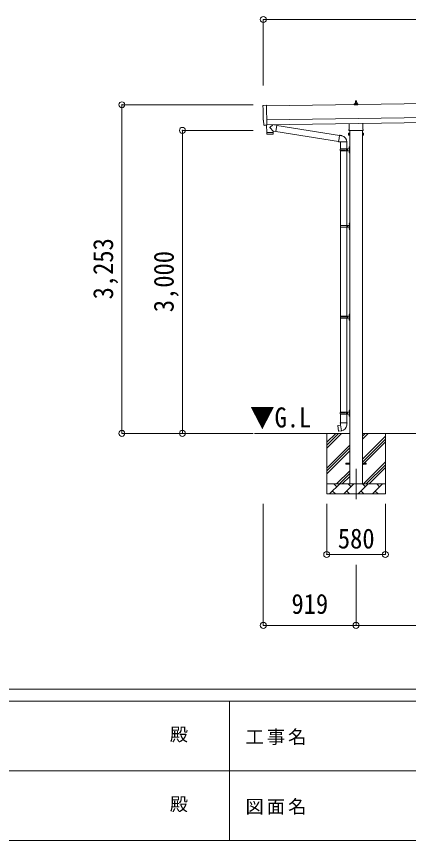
# Model space of a CAD drawing. Units: millimetres at full size, sheet at 1:60. Extents: x -16864 to 16864, y -11640 to 11640.
# Drawn here: x -3007 to 874, y -11640 to -3481 of the extents above; entities that cross this region are included whole.
import ezdxf
from ezdxf.enums import TextEntityAlignment as Align

# ---------------------------------------------------------------- set-up
doc = ezdxf.new("R2010")
doc.units = ezdxf.units.MM
doc.header["$LTSCALE"] = 60
doc.header["$PDMODE"] = 32
doc.header["$PDSIZE"] = 60
doc.linetypes.add('CHAIN1', pattern=[8, 5, -1, 1, -1])
for name, color, linetype, lineweight in [('0-1_Defpoints', 7, 'CHAIN1', 9), ('0-2_TEXT1', 4, 'Continuous', 9), ('0-3_SHAPE', 7, 'Continuous', 9), ('0-7_PARTS2', 7, 'Continuous', 9), ('0-8_TABLE1', 6, 'Continuous', 9), ('0-9_DIM1', 7, 'Continuous', 9), ('F-0', 7, 'Continuous', 9)]:
    doc.layers.add(name, color=color, linetype=linetype, lineweight=lineweight)
doc.styles.add('ＭＳ ゴシック', font='')
doc.styles.get('ＭＳ ゴシック').set_extended_font_data('MS Gothic')

msp = doc.modelspace()

# ---------------------------------------------------------------- linework, layer by layer
at = {"layer": '0-1_Defpoints'}
msp.add_line((354.36, -7959.13), (354.36, -8308.13), dxfattribs=at)
at = {"layer": '0-2_TEXT1'}
for p, q in [((4832.1, -4288.76), (-532.85, -4365.4)), ((348.66, -4339.87), (349.39, -4316.35)), ((350.39, -4315.37), (358.94, -4315.37)), ((359.94, -4316.35), (360.66, -4339.87)), ((336.41, -4355.37), (336.41, -4347.66)), ((372.91, -4355.37), (336.41, -4355.37)), ((336.79, -4346.87), (372.53, -4346.87)), ((337.18, -4346.69), (343.9, -4345.06)), ((344.28, -4344.87), (365.04, -4344.87)), ((344.66, -4344.08), (344.66, -4339.87)), ((345.66, -4339.87), (363.66, -4339.87)), ((364.66, -4344.08), (364.66, -4339.87)), ((372.15, -4346.69), (365.43, -4345.06)), ((372.91, -4355.37), (372.91, -4347.66)), ((-530.85, -4505.38), (4834.1, -4428.74)), ((-530.13, -4555.38), (4834.82, -4478.74)), ((-549.71, -4559.43), (-556.63, -4559.16)), ((286.06, -4599.36), (286.06, -4543.72)), ((422.66, -4541.77), (422.66, -4599.36)), ((280.36, -4637.63), (281.11, -4636.32)), ((280.36, -4637.63), (280.36, -4654.63)), ((287.36, -4641.22), (281.11, -4641.22)), ((284.36, -4608.13), (284.36, -4602.63)), ((422.29, -4611.63), (286.42, -4611.63)), ((291.86, -4611.63), (291.86, -8109.13)), ((416.86, -8109.13), (416.86, -4611.63)), ((421.36, -4641.22), (427.6, -4641.22)), ((424.36, -4602.63), (424.36, -4608.13)), ((428.36, -4637.63), (427.6, -4636.32)), ((428.36, -4637.63), (428.36, -4654.63)), ((280.36, -4654.63), (281.11, -4655.95)), ((287.36, -4651.04), (281.11, -4651.04)), ((287.36, -4655.95), (281.11, -4655.95)), ((289.86, -4655.33), (287.36, -4655.33)), ((418.86, -4655.33), (421.36, -4655.33)), ((421.36, -4651.04), (427.6, -4651.04)), ((421.36, -4655.95), (427.6, -4655.95)), ((428.36, -4654.63), (427.6, -4655.95)), ((254.36, -7904.63), (291.86, -7904.63)), ((254.36, -7913.63), (254.36, -7904.63)), ((254.36, -7904.63), (291.86, -7904.63)), ((254.36, -7913.63), (254.36, -7904.63)), ((254.36, -7913.63), (291.86, -7913.63)), ((254.36, -7913.63), (291.86, -7913.63)), ((416.86, -7904.63), (454.36, -7904.63)), ((416.86, -7904.63), (454.36, -7904.63)), ((416.86, -7913.63), (454.36, -7913.63)), ((416.86, -7913.63), (454.36, -7913.63)), ((454.36, -7913.63), (454.36, -7904.63)), ((454.36, -7913.63), (454.36, -7904.63))]:
    msp.add_line(p, q, dxfattribs=at)
for points in [[(-564.47, -4362.41), (-532.92, -4360.31), (-530.1, -4558.14)], [(-559.52, -4556.21), (-560.19, -4509.19), (-560.79, -4509.2)], [(-548.97, -4559.14), (-548.32, -4558.5), (-530.08, -4559.15)], [(287.36, -4655.95), (287.36, -4636.32), (281.11, -4636.32)], [(287.36, -4655.33), (287.36, -4636.93), (289.86, -4636.93)], [(421.36, -4655.33), (421.36, -4636.93), (418.86, -4636.93)], [(421.36, -4655.95), (421.36, -4636.32), (427.6, -4636.32)]]:
    msp.add_lwpolyline(points, dxfattribs=at)
for points in [[(289.86, -4656.63), (289.86, -4635.63), (291.86, -4635.63), (291.86, -4656.63)], [(418.86, -4656.63), (418.86, -4635.63), (416.86, -4635.63), (416.86, -4656.63)]]:
    msp.add_lwpolyline(points, close=True, dxfattribs=at)
for centre, radius, start, end in [((350.39, -4316.37), 1, 90, 178.60509), ((358.94, -4316.37), 1, 1.39491, 90), ((337.41, -4347.66), 1, 103.62699, 180), ((343.66, -4344.08), 1, 283.62699, 0), ((348.75, -4340.51), 4.13, 90, 171.17633), ((345.66, -4340.87), 1, 90, 180), ((358, -4339.87), 4.83, 133.60282, 180), ((351.33, -4339.87), 4.83, 0, 46.39718), ((360.58, -4340.51), 4.13, 8.82367, 90), ((363.66, -4340.87), 1, 0, 90), ((365.66, -4344.08), 1, 180, 256.37301), ((371.91, -4347.66), 1, 0, 76.37301), ((284.7, -4638.77), 4.34, 145.61575, 214.38425), ((296.6, -4646.13), 16.24, 162.41205, 197.58795), ((288.36, -4602.63), 4, 125.09963, 180), ((288.36, -4608.13), 4, 180, 194.47751), ((288.36, -4608.13), 4, 194.47751, 241.04498), ((420.36, -4608.13), 4, 298.95502, 345.52249), ((420.36, -4602.63), 4, 0, 54.90037), ((420.36, -4608.13), 4, 345.52249, 0), ((412.11, -4646.13), 16.24, 342.41205, 17.58795), ((424.01, -4638.77), 4.34, 325.61575, 34.38425), ((284.7, -4653.49), 4.34, 145.61575, 214.38425), ((424.01, -4653.49), 4.34, 325.61575, 34.38425)]:
    msp.add_arc(centre, radius, start, end, dxfattribs=at)
for centre, major_axis, ratio, start_param, end_param in [((-564.27, -4365.41), (-3, -0.04), 0.99863, 4.7647489, 6.2979817), ((-5328.63, -4503.9), (4762.89, 68.04), 0.99863, 6.2686928, 6.2979817), ((-560.85, -4504.8), (-4.41, -0.06), 0.99863, 6.2686928, 7.8539816), ((-556.51, -4556.16), (-2.15, -2.1), 0.9974, 5.5252311, 7.0411395), ((-549.67, -4558.43), (-0.717, -0.7), 0.9974, 0.7579542, 1.5707963)]:
    msp.add_ellipse(centre, major_axis=major_axis, ratio=ratio, start_param=start_param, end_param=end_param, dxfattribs=at)
at = {"layer": '0-3_SHAPE'}
for p, q in [((291.86, -7609.13), (-652.3, -7609.13)), ((64.36, -7725.9), (181.12, -7609.13)), ((64.36, -7754.18), (209.41, -7609.13)), ((64.36, -7697.61), (152.84, -7609.13)), ((64.36, -7609.13), (64.36, -8209.13)), ((3291.86, -7609.13), (416.86, -7609.13)), ((416.86, -7637.96), (445.68, -7609.13)), ((416.86, -7666.24), (473.96, -7609.13)), ((416.86, -7864.23), (644.36, -7636.73)), ((416.86, -7892.51), (644.36, -7665.01)), ((644.36, -7609.13), (644.36, -8209.13)), ((64.36, -7952.17), (291.86, -7724.67)), ((416.86, -7920.8), (644.36, -7693.3)), ((64.36, -7980.46), (291.86, -7752.96)), ((64.36, -8008.74), (291.86, -7781.24)), ((426.51, -8109.13), (644.36, -7891.29)), ((161.95, -8109.13), (291.86, -7979.23)), ((454.8, -8109.13), (644.36, -7919.57)), ((483.08, -8109.13), (644.36, -7947.86)), ((190.24, -8109.13), (291.86, -8007.51)), ((218.52, -8109.13), (291.86, -8035.8)), ((64.36, -8109.13), (644.36, -8109.13)), ((92.22, -8209.13), (192.22, -8109.13)), ((163.67, -8137.68), (135.12, -8109.13)), ((233.64, -8209.13), (333.64, -8109.13)), ((305.09, -8137.68), (276.54, -8109.13)), ((375.07, -8209.13), (475.07, -8109.13)), ((446.51, -8137.68), (417.96, -8109.13)), ((516.49, -8209.13), (616.49, -8109.13)), ((587.93, -8137.68), (559.38, -8109.13)), ((644.36, -8209.13), (64.36, -8209.13)), ((120.78, -8180.58), (149.33, -8209.13)), ((262.2, -8180.58), (290.75, -8209.13)), ((403.62, -8180.58), (432.17, -8209.13)), ((545.04, -8180.58), (573.59, -8209.13))]:
    msp.add_line(p, q, dxfattribs=at)
at = {"layer": '0-8_TABLE1'}
for p, q in [((-563.86, -3511.49), (-563.86, -4165.82)), ((10275.06, -3511.49), (-563.86, -3511.49)), ((-1963.86, -4355.84), (-663.17, -4355.84)), ((-1963.86, -4355.84), (-1963.86, -7609.13)), ((-1363.86, -4609.13), (-663.17, -4609.13)), ((-1363.86, -4609.13), (-1363.86, -7609.13)), ((-1963.86, -7609.13), (-663.17, -7609.13)), ((-564.17, -9510.13), (-564.17, -8308.13)), ((64.36, -8808.13), (64.36, -8308.13)), ((644.36, -8808.13), (644.36, -8308.13)), ((64.36, -8808.13), (644.36, -8808.13)), ((354.36, -9510.13), (354.36, -8910.13)), ((354.36, -9510.13), (-564.17, -9510.13)), ((3354.36, -9510.13), (354.36, -9510.13))]:
    msp.add_line(p, q, dxfattribs=at)
for p in [(-563.86, -3511.49), (-1963.86, -4355.84), (-1363.86, -4609.13), (-1963.86, -7609.13), (-1363.86, -7609.13), (64.36, -8808.13), (644.36, -8808.13), (-564.17, -9510.13), (354.36, -9510.13)]:
    msp.add_point(p, dxfattribs=at)
at = {"layer": '0-9_DIM1'}
for p, q in [((-530.1, -4558.14), (-530.08, -4559.15)), ((-468.69, -4554.5), (-496.34, -4577.01)), ((-431.07, -4558.51), (-456.91, -4554.33)), ((-431.07, -4558.51), (-441.23, -4621.39)), ((-431.36, -4560.33), (190.79, -4659.39)), ((-529.45, -4631.38), (-529.03, -4644.42)), ((-468.45, -4646.51), (-525.99, -4647.33)), ((-524.96, -4630.31), (-524.93, -4631.31)), ((-465.64, -4617.45), (-496.51, -4584.34)), ((-469.97, -4629.53), (-469.97, -4630.53)), ((-465.64, -4617.45), (-441.23, -4621.39)), ((-465.64, -4617.45), (-465.47, -4629.46)), ((-440.94, -4619.57), (180.37, -4718.49)), ((180.05, -4720.3), (185.58, -4688.94)), ((180.05, -4720.3), (180.45, -4722.56)), ((180.05, -4720.3), (185.2, -4721.12)), ((180.45, -4722.56), (184.01, -4723.19)), ((184.01, -4723.19), (185.2, -4721.12)), ((185.2, -4721.12), (199.81, -4723.43)), ((191.11, -4657.57), (185.58, -4688.94)), ((191.11, -4657.57), (192.26, -4655.59)), ((192.26, -4655.59), (195.82, -4656.22)), ((195.82, -4656.22), (196.23, -4658.57)), ((199.81, -4723.43), (202.01, -4722.45)), ((262.31, -4722.85), (201.13, -4722.85)), ((201.86, -4722.85), (201.86, -4792.14)), ((210.75, -4661.39), (212.43, -4663.02)), ((212.43, -4663.02), (214.55, -4663.47)), ((261.86, -4722.85), (261.86, -4792.14)), ((198.86, -4794.14), (249.19, -4794.14)), ((198.86, -4808.14), (249.19, -4808.14)), ((199.86, -4792.14), (285.86, -4792.14)), ((199.86, -4792.14), (199.86, -4794.14)), ((199.86, -4810.14), (199.86, -4808.14)), ((199.86, -4810.14), (285.86, -4810.14)), ((201.86, -4810.14), (201.86, -6450.13)), ((258.86, -4792.14), (258.86, -4796.64)), ((258.86, -4796.64), (260.86, -4796.64)), ((258.86, -4810.14), (258.86, -4805.64)), ((258.86, -4805.64), (260.86, -4805.64)), ((260.86, -4796.64), (260.86, -4801.14)), ((260.86, -4805.64), (260.86, -4801.14)), ((261.86, -4810.14), (261.86, -6450.13)), ((266.86, -4792.14), (266.86, -4801.14)), ((266.86, -4796.64), (269.86, -4796.64)), ((266.86, -4810.14), (266.86, -4801.14)), ((266.86, -4805.64), (269.86, -4805.64)), ((269.86, -4796.64), (269.86, -4801.14)), ((269.86, -4805.64), (269.86, -4801.14)), ((285.55, -4774.99), (287.6, -4775.99)), ((286.82, -4772.99), (287.46, -4772.99)), ((286.82, -4772.99), (286.82, -4781.29)), ((286.82, -4781.29), (287.46, -4781.29)), ((287.46, -4772.99), (287.46, -4781.29)), ((287.46, -4772.99), (287.86, -4773.39)), ((287.46, -4781.29), (287.86, -4780.89)), ((287.6, -4775.99), (288.21, -4777.14)), ((287.86, -4769.14), (290.86, -4767.64)), ((287.86, -4769.14), (287.86, -4801.14)), ((287.86, -4773.39), (287.86, -4780.89)), ((287.86, -4833.14), (287.86, -4801.14)), ((290.86, -4767.64), (290.86, -4801.14)), ((290.86, -4767.64), (291.86, -4767.64)), ((290.86, -4834.64), (290.86, -4801.14)), ((291.86, -4767.64), (291.86, -4801.14)), ((291.86, -4834.64), (291.86, -4801.14)), ((285.55, -4822.99), (287.6, -4823.99)), ((286.82, -4820.99), (287.46, -4820.99)), ((286.82, -4820.99), (286.82, -4829.29)), ((286.82, -4829.29), (287.46, -4829.29)), ((287.46, -4820.99), (287.46, -4829.29)), ((287.46, -4820.99), (287.86, -4821.39)), ((287.46, -4829.29), (287.86, -4828.89)), ((287.6, -4823.99), (288.21, -4825.14)), ((287.86, -4821.39), (287.86, -4828.89)), ((287.86, -4833.14), (290.86, -4834.64)), ((290.86, -4834.64), (291.86, -4834.64)), ((285.55, -5532.98), (287.6, -5533.98)), ((286.82, -5530.98), (287.46, -5530.98)), ((286.82, -5530.98), (286.82, -5539.28)), ((286.82, -5539.28), (287.46, -5539.28)), ((287.46, -5530.98), (287.46, -5539.28)), ((287.46, -5530.98), (287.86, -5531.38)), ((287.46, -5539.28), (287.86, -5538.88)), ((287.6, -5533.98), (288.21, -5535.13)), ((287.86, -5527.13), (290.86, -5525.63)), ((287.86, -5527.13), (287.86, -5559.13)), ((287.86, -5531.38), (287.86, -5538.88)), ((290.86, -5525.63), (290.86, -5559.13)), ((290.86, -5525.63), (291.86, -5525.63)), ((291.86, -5525.63), (291.86, -5559.13)), ((201.36, -5552.13), (251.69, -5552.13)), ((201.36, -5566.13), (251.69, -5566.13)), ((202.36, -5550.13), (202.36, -5552.13)), ((202.36, -5550.13), (285.86, -5550.13)), ((202.36, -5568.13), (202.36, -5566.13)), ((202.36, -5568.13), (285.86, -5568.13)), ((261.36, -5550.13), (261.36, -5554.63)), ((261.36, -5554.63), (263.36, -5554.63)), ((261.36, -5568.13), (261.36, -5563.63)), ((261.36, -5563.63), (263.36, -5563.63)), ((263.36, -5554.63), (263.36, -5559.13)), ((263.36, -5563.63), (263.36, -5559.13)), ((269.36, -5550.13), (269.36, -5559.13)), ((269.36, -5554.63), (272.36, -5554.63)), ((269.36, -5568.13), (269.36, -5559.13)), ((269.36, -5563.63), (272.36, -5563.63)), ((272.36, -5554.63), (272.36, -5559.13)), ((272.36, -5563.63), (272.36, -5559.13)), ((285.55, -5580.98), (287.6, -5581.98)), ((286.82, -5578.98), (287.46, -5578.98)), ((286.82, -5578.98), (286.82, -5587.28)), ((286.82, -5587.28), (287.46, -5587.28)), ((287.46, -5578.98), (287.46, -5587.28)), ((287.46, -5578.98), (287.86, -5579.38)), ((287.46, -5587.28), (287.86, -5586.88)), ((287.6, -5581.98), (288.21, -5583.13)), ((287.86, -5591.13), (287.86, -5559.13)), ((287.86, -5579.38), (287.86, -5586.88)), ((287.86, -5591.13), (290.86, -5592.63)), ((290.86, -5592.63), (290.86, -5559.13)), ((290.86, -5592.63), (291.86, -5592.63)), ((291.86, -5592.63), (291.86, -5559.13)), ((285.55, -6432.98), (287.6, -6433.98)), ((286.82, -6430.98), (287.46, -6430.98)), ((286.82, -6430.98), (286.82, -6439.28)), ((286.82, -6439.28), (287.46, -6439.28)), ((287.46, -6430.98), (287.46, -6439.28)), ((287.46, -6430.98), (287.86, -6431.38)), ((287.46, -6439.28), (287.86, -6438.88)), ((287.6, -6433.98), (288.21, -6435.13)), ((287.86, -6427.13), (290.86, -6425.63)), ((287.86, -6427.13), (287.86, -6459.13)), ((287.86, -6431.38), (287.86, -6438.88)), ((290.86, -6425.63), (290.86, -6459.13)), ((290.86, -6425.63), (291.86, -6425.63)), ((291.86, -6425.63), (291.86, -6459.13)), ((201.36, -6452.13), (251.69, -6452.13)), ((201.36, -6466.13), (251.69, -6466.13)), ((201.86, -6468.12), (201.86, -7400.13)), ((202.36, -6450.13), (202.36, -6452.13)), ((202.36, -6450.13), (285.86, -6450.13)), ((202.36, -6468.13), (202.36, -6466.13)), ((202.36, -6468.13), (285.86, -6468.13)), ((261.36, -6450.13), (261.36, -6454.63)), ((261.36, -6454.63), (263.36, -6454.63)), ((261.36, -6468.13), (261.36, -6463.63)), ((261.36, -6463.63), (263.36, -6463.63)), ((261.86, -6468.12), (261.86, -7400.13)), ((263.36, -6454.63), (263.36, -6459.13)), ((263.36, -6463.63), (263.36, -6459.13)), ((269.36, -6450.13), (269.36, -6459.13)), ((269.36, -6454.63), (272.36, -6454.63)), ((269.36, -6468.13), (269.36, -6459.13)), ((269.36, -6463.63), (272.36, -6463.63)), ((272.36, -6454.63), (272.36, -6459.13)), ((272.36, -6463.63), (272.36, -6459.13)), ((285.55, -6480.98), (287.6, -6481.98)), ((286.82, -6478.98), (287.46, -6478.98)), ((286.82, -6478.98), (286.82, -6487.28)), ((286.82, -6487.28), (287.46, -6487.28)), ((287.46, -6478.98), (287.46, -6487.28)), ((287.46, -6478.98), (287.86, -6479.38)), ((287.46, -6487.28), (287.86, -6486.88)), ((287.6, -6481.98), (288.21, -6483.13)), ((287.86, -6491.13), (287.86, -6459.13)), ((287.86, -6479.38), (287.86, -6486.88)), ((287.86, -6491.13), (290.86, -6492.63)), ((290.86, -6492.63), (290.86, -6459.13)), ((290.86, -6492.63), (291.86, -6492.63)), ((291.86, -6492.63), (291.86, -6459.13)), ((198.86, -7402.13), (249.19, -7402.13)), ((198.86, -7416.13), (249.19, -7416.13)), ((199.86, -7400.13), (285.86, -7400.13)), ((199.86, -7400.13), (199.86, -7402.13)), ((199.86, -7418.13), (199.86, -7416.13)), ((199.86, -7418.13), (285.86, -7418.13)), ((201.86, -7418.13), (201.86, -7503.06)), ((258.86, -7400.13), (258.86, -7404.63)), ((258.86, -7404.63), (260.86, -7404.63)), ((258.86, -7418.13), (258.86, -7413.63)), ((258.86, -7413.63), (260.86, -7413.63)), ((260.86, -7404.63), (260.86, -7409.13)), ((260.86, -7413.63), (260.86, -7409.13)), ((261.86, -7418.13), (261.86, -7503.06)), ((266.86, -7400.13), (266.86, -7409.13)), ((266.86, -7404.63), (269.86, -7404.63)), ((266.86, -7418.13), (266.86, -7409.13)), ((266.86, -7413.63), (269.86, -7413.63)), ((269.86, -7404.63), (269.86, -7409.13)), ((269.86, -7413.63), (269.86, -7409.13)), ((285.55, -7382.98), (287.6, -7383.98)), ((286.82, -7380.98), (287.46, -7380.98)), ((286.82, -7380.98), (286.82, -7389.28)), ((286.82, -7389.28), (287.46, -7389.28)), ((287.46, -7380.98), (287.46, -7389.28)), ((287.46, -7380.98), (287.86, -7381.38)), ((287.46, -7389.28), (287.86, -7388.88)), ((287.6, -7383.98), (288.21, -7385.13)), ((287.86, -7377.13), (290.86, -7375.63)), ((287.86, -7377.13), (287.86, -7409.13)), ((287.86, -7381.38), (287.86, -7388.88)), ((287.86, -7441.13), (287.86, -7409.13)), ((290.86, -7375.63), (290.86, -7409.13)), ((290.86, -7375.63), (291.86, -7375.63)), ((290.86, -7442.63), (290.86, -7409.13)), ((291.86, -7375.63), (291.86, -7409.13)), ((291.86, -7442.63), (291.86, -7409.13)), ((200.01, -7503.06), (197.86, -7503.84)), ((197.86, -7503.84), (197.86, -7507.46)), ((200.01, -7503.06), (231.86, -7503.06)), ((200.01, -7503.06), (200.1, -7508.27)), ((263.71, -7503.06), (231.86, -7503.06)), ((263.71, -7503.06), (265.86, -7503.84)), ((265.86, -7503.84), (265.86, -7507.46)), ((285.55, -7430.98), (287.6, -7431.98)), ((286.82, -7428.98), (287.46, -7428.98)), ((286.82, -7428.98), (286.82, -7437.28)), ((286.82, -7437.28), (287.46, -7437.28)), ((287.46, -7428.98), (287.46, -7437.28)), ((287.46, -7428.98), (287.86, -7429.38)), ((287.46, -7437.28), (287.86, -7436.88)), ((287.6, -7431.98), (288.21, -7433.13)), ((287.86, -7429.38), (287.86, -7436.88)), ((287.86, -7441.13), (290.86, -7442.63)), ((290.86, -7442.63), (291.86, -7442.63)), ((173.4, -7531.51), (172.59, -7532.68)), ((172.59, -7532.68), (182.21, -7587.24)), ((201.26, -7526.26), (173.4, -7531.51)), ((186.14, -7528.91), (185.93, -7529.15)), ((196.23, -7586.15), (195.95, -7585.99)), ((197.86, -7507.46), (200.1, -7508.27)), ((200.1, -7508.27), (200.35, -7523.06)), ((200.35, -7523.06), (201.71, -7525.06)), ((211.62, -7583.55), (201.48, -7526.08)), ((201.51, -7525.26), (201.51, -7525.96)), ((201.71, -7525.06), (201.67, -7525.06)), ((211.92, -7584.32), (211.68, -7583.66)), ((262.04, -7525), (261.97, -7527.16)), ((263.36, -7523.06), (262.04, -7525)), ((265.86, -7507.46), (263.61, -7508.27))]:
    msp.add_line(p, q, dxfattribs=at)
for points in [[(-530.48, -4559.13), (-529.46, -4630.38), (-465.47, -4629.46)], [(-465.5, -4643.52), (-465.46, -4630.46), (-529.45, -4631.38)], [(191.11, -4657.57), (196.23, -4658.57), (210.75, -4661.39)], [(285.55, -4779.29), (287.6, -4778.29), (288.21, -4777.14)], [(285.55, -4827.29), (287.6, -4826.29), (288.21, -4825.14)], [(285.55, -5537.28), (287.6, -5536.28), (288.21, -5535.13)], [(285.55, -5585.28), (287.6, -5584.28), (288.21, -5583.13)], [(285.55, -6437.28), (287.6, -6436.28), (288.21, -6435.13)], [(285.55, -6485.28), (287.6, -6484.28), (288.21, -6483.13)], [(285.55, -7387.28), (287.6, -7386.28), (288.21, -7385.13)], [(263.71, -7503.06), (263.61, -7508.27), (263.36, -7523.06)], [(285.55, -7435.28), (287.6, -7434.28), (288.21, -7433.13)], [(211.35, -7583.46), (183.37, -7588.06), (182.21, -7587.24)], [(188.38, -7528.69), (188.1, -7528.54), (186.14, -7528.91)], [(198.42, -7585.59), (198.2, -7585.82), (196.23, -7586.15)]]:
    msp.add_lwpolyline(points, dxfattribs=at)
for centre, radius, start, end in [((-526.04, -4644.33), 3, 181.81845, 270.86677), ((-493.03, -4580.76), 5, 131.47396, 225.79244), ((-468.5, -4643.51), 3, 270.81845, 359.81845), ((202.01, -4722.45), 60.3, 359.62495, 78), ((247.61, -4801.14), 49.25, 171.82876, 180.00002), ((247.61, -4801.14), 49.25, 180.00002, 188.17127), ((249.19, -4792.14), 2, 270, 359.99998), ((249.19, -4810.14), 2, 0.00005, 90.00004), ((291.15, -4777.14), 6, 136.21765, 223.78235), ((285.86, -4790.14), 2, 270, 359.99998), ((285.86, -4812.14), 2, 0.00005, 90.00004), ((291.15, -4825.14), 6, 136.21765, 223.78235), ((291.15, -5535.13), 6, 136.21765, 223.78235), ((250.11, -5559.13), 49.25, 171.82876, 180.00002), ((250.11, -5559.13), 49.25, 180.00002, 188.17127), ((251.69, -5550.13), 2, 270, 359.99998), ((251.69, -5568.13), 2, 0.00005, 90.00004), ((291.15, -5583.13), 6, 136.21765, 223.78235), ((285.86, -5548.13), 2, 270, 359.99998), ((285.86, -5570.13), 2, 0.00005, 90.00004), ((291.15, -6435.13), 6, 136.21765, 223.78235), ((250.11, -6459.13), 49.25, 171.82876, 180.00002), ((250.11, -6459.13), 49.25, 180.00002, 188.17127), ((251.69, -6450.13), 2, 270, 359.99998), ((251.69, -6468.13), 2, 0.00005, 90.00004), ((291.15, -6483.13), 6, 136.21765, 223.78235), ((285.86, -6448.13), 2, 270, 359.99998), ((285.86, -6470.13), 2, 0.00005, 90.00004), ((247.61, -7409.13), 49.25, 171.82876, 180.00002), ((247.61, -7409.13), 49.25, 180.00002, 188.17127), ((249.19, -7400.13), 2, 270, 359.99998), ((249.19, -7418.13), 2, 0.00005, 90.00004), ((291.15, -7385.13), 6, 136.21765, 223.78235), ((285.86, -7398.13), 2, 270, 359.99998), ((285.86, -7420.13), 2, 0.00005, 90.00004), ((291.15, -7433.13), 6, 136.21765, 223.78235), ((201.21, -7525.96), 0.3, 280.66842, 0), ((201.71, -7525.26), 0.2, 100, 180), ((211.4, -7583.76), 0.3, 20, 99.33158), ((212.11, -7584.25), 0.2, 200, 279.96938), ((201.71, -7525.06), 60.3, 279.96938, 358)]:
    msp.add_arc(centre, radius, start, end, dxfattribs=at)
at = {"layer": 'F-0', "color": 5, "lineweight": 5}
for p, q in [((-16864.12, -10140), (16015.88, -10140)), ((-16864.12, -10260), (10682.37, -10260)), ((-897.63, -10260), (-897.63, -11640)), ((-6897.63, -10950), (5402.37, -10950)), ((-16864.12, -11640), (16015.88, -11640))]:
    msp.add_line(p, q, dxfattribs=at)

# ---------------------------------------------------------------- texts
at = {"layer": '0-7_PARTS2', "style": 'ＭＳ ゴシック', "width": 0.9}
msp.add_text('▼G.L', height=197.9, dxfattribs=at).set_placement((-695.03, -7609.41), align=Align.BOTTOM_LEFT)
at = {"layer": '0-8_TABLE1', "color": 7, "style": 'ＭＳ ゴシック', "width": 0.9}
for s, p in [('3,253', (-1991.36, -6282.48)), ('3,000', (-1391.36, -6409.13))]:
    msp.add_text(s, height=197.9, rotation=90, dxfattribs=at).set_placement(p, align=Align.BOTTOM_LEFT)
for s, p in [('580', (174.36, -8808.13)), ('919', (-284.91, -9455.13))]:
    msp.add_text(s, height=197.9, dxfattribs=at).set_placement(p, align=Align.BOTTOM_LEFT)
at = {"layer": 'F-0', "style": 'ＭＳ ゴシック'}
for p in [(-1489.06, -10695), (-1489.06, -11385)]:
    msp.add_text('殿', height=132, dxfattribs=at).set_placement(p, align=Align.BOTTOM_LEFT)
at = {"layer": 'F-0', "char_height": 132, "attachment_point": 7, "style": 'ＭＳ ゴシック'}
for s, insert in [('\\T1.17;工事名', (-739.42, -10695)), ('\\T1.17;図面名', (-739.42, -11385))]:
    msp.add_mtext(s, dxfattribs=dict(at, insert=insert))

doc.saveas('drawing.dxf')
